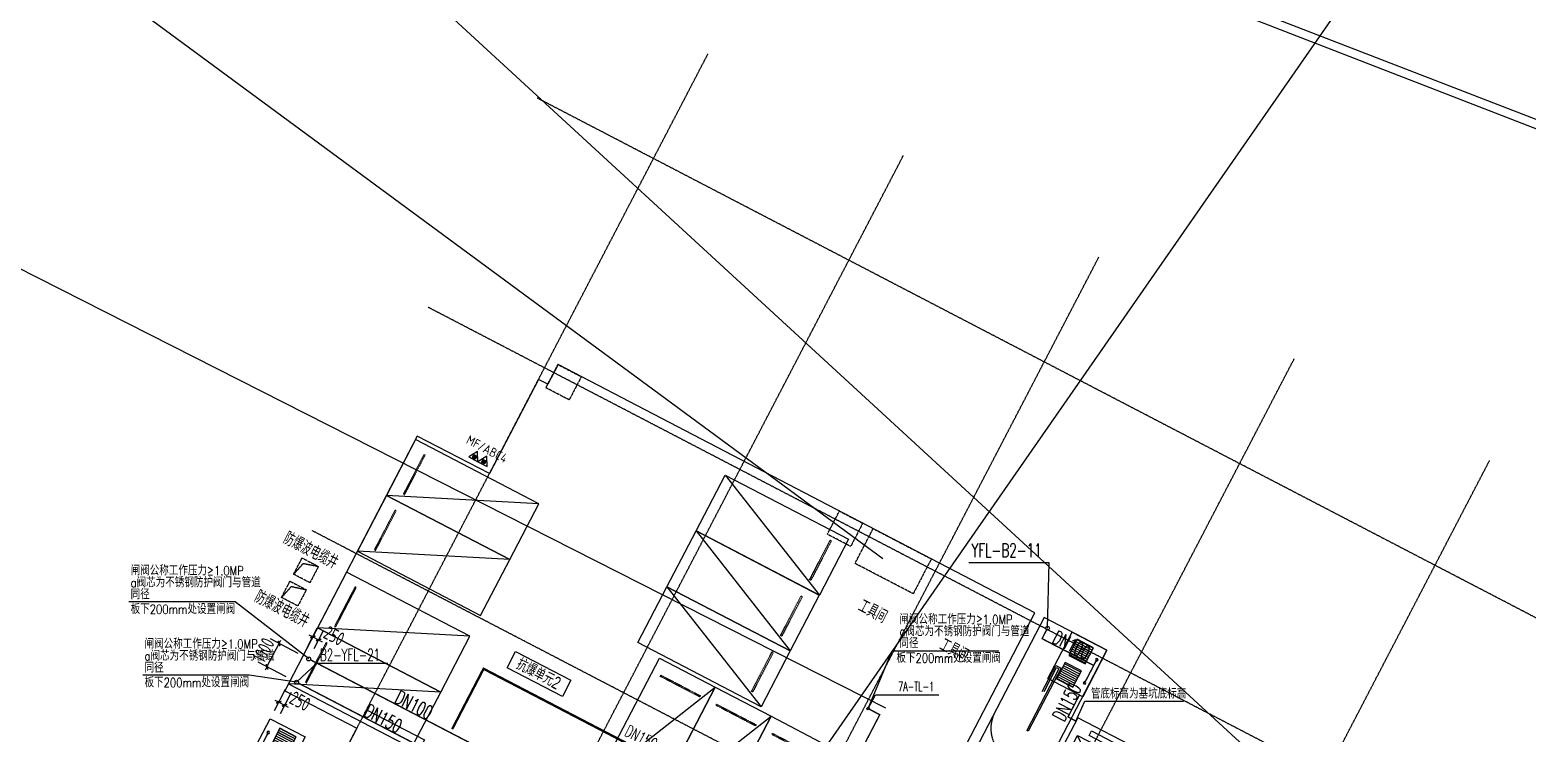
# Model space of a CAD drawing. Extents: x -1466470 to 922624, y -511729 to 590125.
# Drawn here: x -188944 to -131851, y 248054 to 274873 of the extents above; entities that cross this region are included whole.
import ezdxf
from ezdxf.xclip import XClip

# ---------------------------------------------------------------- set-up
doc = ezdxf.new("R2010")
doc.units = 0
doc.header["$LTSCALE"] = 10
doc.header["$MEASUREMENT"] = 0
doc.header["$XCLIPFRAME"] = 2
for name, pattern in [('104-7 B2核心筒$0$DASH', [0.35, 0.25, -0.1]), ('X-104 B2平面$0$CENTER', [2, 1.25, -0.25, 0.25, -0.25]), ('X-104 B2平面$0$DOTE', [2.42, 2, -0.2, 0.02, -0.2]), ('X-104 B2平面$1$DASH', [0.35, 0.25, -0.1]), ('梯段6、7$0$DASH', [0.35, 0.25, -0.1])]:
    doc.linetypes.add(name, pattern=pattern)
for name, color, linetype in [('104-7 B2核心筒$0$A-E_电梯', 171, 'Continuous'), ('104-7 B2核心筒$0$A-TECH_结构', 21, 'Continuous'), ('DIM_压力废', 3, 'Continuous'), ('DIM_通气', 3, 'Continuous'), ('EQUIP_消防', 7, 'Continuous'), ('PIPE-压力废', 31, 'TG_YF'), ('PIPE-废水', 31, 'TG_F'), ('PIPE-消防', 1, 'Continuous'), ('PIPE-给水', 3, 'TG_J'), ('PIPE-通气', 3, 'TG_T'), ('TEXT_压力废', 7, 'Continuous'), ('TEXT_废水', 7, 'Continuous'), ('TEXT_消防', 7, 'Continuous'), ('TEXT_给水', 7, 'Continuous'), ('TWT_DIM', 3, 'Continuous'), ('TWT_LEAD', 3, 'Continuous'), ('VPIPE-压力废', 31, 'Continuous'), ('VPIPE-给水', 3, 'Continuous'), ('VPIPE-通气', 3, 'Continuous'), ('X-104 B2平面$0$02-TEXT_房间', 7, 'Continuous'), ('X-104 B2平面$0$A-I_车位', 9, 'Continuous'), ('X-104 B2平面$0$A_AXIS-轴线', 9, 'X-104 B2平面$0$DOTE'), ('X-104 B2平面$0$看线', 241, 'Continuous'), ('X-104 B2平面$0$集水坑&', 6, 'Continuous'), ('X-104 B2平面$1$集水坑&', 7, 'Continuous'), ('梯段6、7$0$A-E_楼梯', 171, 'Continuous')]:
    doc.layers.add(name, color=color, linetype=linetype)
for name, color, linetype, plot in [('X-104 B2平面$0$04-不打印_辅助线', 165, 'Continuous', False), ('X-104 B2平面$0$04-不打印_面积', 5, 'Continuous', False), ('X-104 B2平面$1$DIM_MODI', 6, 'Continuous', False)]:
    doc.layers.add(name, color=color, linetype=linetype, plot=plot)
doc.styles.add('_TCH_DIM_T3', font='ROS1', dxfattribs={"width": 0.8, "bigfont": 'JD'})
doc.styles.add('_TWT_PIPEDN', font='SIMPLEX', dxfattribs={"width": 0.8, "height": 3.5, "bigfont": 'HZTXT'})
doc.styles.add('_TWT_SERIAL', font='COMPLEX', dxfattribs={"width": 0.8, "height": 3.5, "bigfont": 'HZTXT'})
doc.styles.get("Standard").update_dxf_attribs({"font": 'gbenor.shx', "bigfont": 'gbcbig.shx'})
doc.styles.add('TG_LINETYPE', font='romans2.shx', dxfattribs={"width": 0.8, "height": 3, "bigfont": 'hzdf2.shx'})
doc.styles.add('X-104 B2平面$0$_TCH_SPACE', font='ros.shx', dxfattribs={"width": 0.75, "height": 5, "bigfont": 'jd.shx'})
doc.linetypes.add('TG_F', pattern='A,2,-0.3,["F",TG_LINETYPE,S=0.1,R=0,X=-0.23,Y=-0.15],0', length=2.3)
doc.linetypes.add('TG_J', pattern='A,2,-0.3,["J",TG_LINETYPE,S=0.1,R=0,X=-0.23,Y=-0.15],0', length=2.3)
doc.linetypes.add('TG_T', pattern='A,2,-0.3,["T",TG_LINETYPE,S=0.1,R=0,X=-0.23,Y=-0.15],0', length=2.3)
doc.linetypes.add('TG_XH', pattern='A,5,-0.6,["XH",TG_LINETYPE,S=0.1,R=0,X=-0.52,Y=-0.15],0', length=5.6)
doc.linetypes.add('TG_YF', pattern='A,2,-0.6,["YF",TG_LINETYPE,S=0.1,R=0,X=-0.52,Y=-0.15],0', length=2.6)
doc.dimstyles.new('_TWT_ARCH&&150', dxfattribs={"dimtxt": 525, "dimasz": 150, "dimexe": 375, "dimexo": 450, "dimgap": 150, "dimtad": 1, "dimdec": 0, "dimzin": 0, "dimdsep": 46, "dimtxsty": '_TCH_DIM_T3', "dimblk": 'ARCHTICK', "dimcen": 0.09, "dimclrt": 7, "dimazin": 2, "dimtfac": 1, "dimtdec": 0, "dimtix": 1, "dimtmove": 2, "dimatfit": 3, "dimfxl": 1, "dimtolj": 1, "dimtzin": 0, "dimarcsym": 0})
pattern_1 = [(180, (350, -250), (-7e-15, -79.375), [])]

# ---------------------------------------------------------------- blocks, each defined once
blk = doc.blocks.new('A-电梯2623')
for p, q in [((-575, 1900), (-575, 2100)), ((-575, 2100), (625, 2100)), ((625, 1900), (-575, 1900)), ((625, 2100), (625, 1900)), ((-975, 200), (-975, 1700)), ((-975, 1700), (1025, 1700)), ((1025, 1700), (-975, 200)), ((1025, 200), (-975, 1700)), ((1025, 1700), (1025, 200)), ((1025, 200), (-975, 200))]:
    blk.add_line(p, q)
for points in [[(-1275, 0), (1325, 0), (1325, 2300), (-1275, 2300)], [(-625, 38), (-625, 59), (-18, 59), (-18, 38)], [(68, 38), (68, 59), (675, 59), (675, 38)]]:
    blk.add_lwpolyline(points, close=True)
blk = doc.blocks.new('梯段6、7')
at = {"color": 8, "linetype": '梯段6、7$0$DASH'}
for centre, radius, start, end in [((49800, 3400), 1350, 0, 180), ((49800, -6700), 1350, 0, 180), ((49800, -9820), 1350, 180, 0), ((49800, -16500), 1350, 0, 180), ((49800, -19820), 1350, 180, 0), ((20965, -27260), 1650, 0, 180), ((49800, -27020), 1350, 0, 180), ((20965, -29600), 1650, 180, 0), ((49800, -29880), 1350, 180, 0), ((49800, -57378), 1350, 0, 180), ((20965, -58198), 1650, 0, 180), ((49800, -59458), 1350, 180, 0), ((20965, -60358), 1650, 180, 0), ((49800, -67528), 1350, 0, 180), ((20965, -68018), 1650, 0, 180), ((49800, -70128), 1350, 180, 0), ((20965, -70358), 1650, 180, 0), ((49800, -79978), 1350, 180, 0)]:
    blk.add_arc(centre, radius, start, end, dxfattribs=at)
at = {"layer": 'Defpoints'}
for points in [[(44800, 6850), (54800, 6850), (54800, -3150), (44800, -3150)], [(51150, 4950), (48450, 4950), (48450, -1150), (51150, -1150)], [(44800, -3150), (54800, -3150), (54800, -13150), (44800, -13150)], [(51150, -5150), (48450, -5150), (48450, -11250), (51150, -11250)], [(44800, -13150), (54800, -13150), (54800, -23150), (44800, -23150)], [(51150, -15150), (48450, -15150), (48450, -21250), (51150, -21250)], [(15665, -23150), (25665, -23150), (25665, -33150), (15665, -33150)], [(44800, -23150), (54800, -23150), (54800, -33150), (44800, -33150)], [(19315, -24850), (22615, -24850), (22615, -31250), (19315, -31250)], [(48450, -25150), (51150, -25150), (51150, -31250), (48450, -31250)], [(15665, -53908), (25665, -53908), (25665, -63908), (15665, -63908)], [(44800, -53908), (54800, -53908), (54800, -63908), (44800, -63908)], [(19315, -55608), (22615, -55608), (22615, -62008), (19315, -62008)], [(51150, -55908), (48450, -55908), (48450, -62008), (51150, -62008)], [(15665, -63908), (25665, -63908), (25665, -73908), (15665, -73908)], [(44800, -63908), (54800, -63908), (54800, -73908), (44800, -73908)], [(19315, -65608), (22615, -65608), (22615, -72008), (19315, -72008)], [(51150, -65908), (48450, -65908), (48450, -72008), (51150, -72008)], [(15665, -73908), (25665, -73908), (25665, -83908), (15665, -83908)], [(44800, -73908), (54800, -73908), (54800, -83908), (44800, -83908)], [(19315, -75608), (22615, -75608), (22615, -82008), (19315, -82008)], [(51150, -75908), (48450, -75908), (48450, -82008), (51150, -82008)]]:
    blk.add_lwpolyline(points, close=True, dxfattribs=at)
for points in [[(47328, -61608), (52128, -61608)], [(47328, -71608), (52128, -71608)], [(47328, -81608), (52128, -81608)]]:
    blk.add_lwpolyline(points, dxfattribs=at)
at = {"layer": '梯段6、7$0$A-E_楼梯'}
for p, q in [((49850, -16500), (49750, -16500)), ((49750, -16700), (49750, -16500)), ((49850, -18517), (49850, -16500)), ((49850, -16500), (51150, -16500)), ((49910, -16700), (49910, -16500)), ((49910, -16500), (51150, -16500)), ((49850, -16760), (51150, -16760)), ((49850, -17020), (51150, -17020)), ((51150, -17893), (51150, -16700)), ((49850, -17280), (51150, -17280)), ((49850, -17540), (51150, -17540)), ((49850, -17800), (51150, -17800)), ((49850, -18060), (50801, -18060)), ((49850, -18517), (50409, -18248)), ((50429, -18350), (50396, -18174)), ((50396, -18174), (50588, -18362)), ((50553, -18179), (51150, -17893)), ((50588, -18362), (50553, -18179)), ((50573, -18281), (51150, -18003)), ((50616, -18260), (51150, -18260)), ((51150, -19820), (51150, -18003)), ((49850, -18320), (50259, -18320)), ((49850, -18627), (50429, -18350)), ((49850, -19820), (49850, -18627)), ((49850, -18780), (51150, -18780)), ((50074, -18520), (51150, -18520)), ((49850, -19040), (51150, -19040)), ((49850, -19300), (51150, -19300)), ((49750, -19820), (49853, -19820)), ((49850, -19560), (51150, -19560)), ((49850, -19820), (51150, -19820)), ((49750, -27020), (49850, -27020)), ((65868, -53275), (106225, -53275)), ((66772, -53643), (68592, -54825)), ((66707, -53743), (68846, -55133)), ((66839, -56653), (68977, -55263)), ((65910, -56514), (63784, -56514)), ((66542, -56514), (65910, -56514)), ((66572, -56634), (63784, -56634)), ((66542, -56677), (68846, -58173)), ((66772, -56683), (68592, -57865)), ((66802, -59525), (64634, -59525)), ((66792, -59525), (106225, -59525)), ((49690, -78442), (49690, -77318)), ((49690, -77318), (49910, -77318)), ((49750, -78418), (49750, -77378)), ((49750, -77378), (49850, -77378)), ((49850, -77378), (49850, -80038)), ((49910, -77318), (49910, -80038)), ((48450, -80108), (48450, -80048)), ((49910, -80038), (49850, -80038))]:
    blk.add_line(p, q, dxfattribs=at)
for points in [[(49690, -19880), (49910, -19880), (49910, -16440), (49690, -16440), (49690, -19880)], [(49690, -29360), (49690, -26960), (49910, -26960), (49910, -29880)], [(51150, -29880), (51150, -29620)], [(66542, -53444), (66542, -53275), (66154, -53275)], [(66542, -53305), (66542, -53705), (66342, -53705), (66342, -53305)], [(68882, -54964), (68882, -54795), (68622, -54795), (68622, -54626), (68362, -54626), (68362, -54457), (68102, -54457), (68102, -54288), (67842, -54288), (67842, -54119), (67582, -54119), (67582, -53950), (67322, -53950), (67322, -53781), (67062, -53781), (67062, -53613), (66802, -53613), (66802, -53444), (66542, -53444)], [(68852, -54964), (68852, -54825), (68592, -54825), (68592, -54656), (68332, -54656), (68332, -54487), (68072, -54487), (68072, -54318), (67812, -54318), (67812, -54149), (67552, -54149), (67552, -53980), (67292, -53980), (67292, -53811), (67032, -53811), (67032, -53643), (66772, -53643), (66772, -53474), (66542, -53474)], [(66802, -56484), (66802, -56315), (67062, -56315), (67062, -56146), (67322, -56146), (67322, -55977), (67582, -55977), (67582, -55808), (67842, -55808), (67842, -55640), (68102, -55640), (68102, -55471), (68362, -55471), (68362, -55302), (68622, -55302), (68622, -55133), (68882, -55133), (68882, -54964), (69142, -54964)], [(66832, -56484), (66832, -56345), (67092, -56345), (67092, -56176), (67352, -56176), (67352, -56007), (67612, -56007), (67612, -55838), (67872, -55838), (67872, -55670), (68132, -55670), (68132, -55501), (68392, -55501), (68392, -55332), (68652, -55332), (68652, -55163), (68912, -55163), (68912, -54994), (69142, -54994)], [(69112, -54994), (69112, -55394), (68912, -55394), (68912, -54994)], [(68882, -58004), (68882, -57835), (68622, -57835), (68622, -57667), (68362, -57667), (68362, -57498), (68102, -57498), (68102, -57329), (67842, -57329), (67842, -57160), (67582, -57160), (67582, -56991), (67322, -56991), (67322, -56822), (67062, -56822), (67062, -56653), (66802, -56653), (66802, -56484), (66542, -56484)], [(68852, -58004), (68852, -57865), (68592, -57865), (68592, -57697), (68332, -57697), (68332, -57528), (68072, -57528), (68072, -57359), (67812, -57359), (67812, -57190), (67552, -57190), (67552, -57021), (67292, -57021), (67292, -56852), (67032, -56852), (67032, -56683), (66772, -56683), (66772, -56514), (66542, -56514)], [(66772, -56514), (66772, -56914), (66572, -56914), (66572, -56514)], [(66802, -59525), (66802, -59356), (67062, -59356), (67062, -59187), (67322, -59187), (67322, -59018), (67582, -59018), (67582, -58849), (67842, -58849), (67842, -58680), (68102, -58680), (68102, -58511), (68362, -58511), (68362, -58342), (68622, -58342), (68622, -58173), (68882, -58173), (68882, -58004), (69142, -58004)]]:
    blk.add_lwpolyline(points, dxfattribs=at)
for p in [(66792, -53444), (66792, -53613), (66792, -53781), (66792, -53950), (66792, -54119), (66792, -54288), (66792, -54457), (66792, -54626), (66792, -54795), (66792, -54964), (66792, -55133), (66792, -55302), (66792, -55471), (66792, -55640), (66792, -55808), (66792, -55977), (66792, -56146), (66792, -56315), (66792, -56484), (66792, -56653), (66792, -56822), (66792, -56991), (66792, -57160), (66792, -57329), (66792, -57498), (66792, -57667), (66792, -57835), (66792, -58004), (66792, -58173), (66792, -58342), (66792, -58511), (66792, -58680), (66792, -58849), (66792, -59018), (66792, -59187), (66792, -59356)]:
    blk.add_point(p, dxfattribs=at)
blk = doc.blocks.new('104-7 B2核心筒')
at = {"layer": '104-7 B2核心筒$0$A-TECH_结构', "linetype": '104-7 B2核心筒$0$DASH'}
blk.add_line((400, 19549), (400, 18750), dxfattribs=at)
ref = blk.add_blockref('梯段6、7', (-27150, 95458))
XClip(ref).set_block_clipping_path([(48450.0031136754, -81608.1299662268), (51150.0038543929, -75908.1299662268)])
at = {"layer": '104-7 B2核心筒$0$A-E_电梯'}
blk.add_blockref('A-电梯2623', (25475, 14450), dxfattribs=at)
blk = doc.blocks.new('X-104 B2平面$0$jgfd')
blk.add_lwpolyline([(5300, -1200), (0, -1200), (0, 1200), (5300, 1200), (5300, -1200), (0, 1200)])
at = {"linetype": 'X-104 B2平面$1$DASH', "ltscale": 0.001}
blk.add_lwpolyline([(550, -850), (550, 850), (600, 850), (600, -850)], close=True, dxfattribs=at)
blk = doc.blocks.new('X-104 B2平面$1$12ddddddj')
at = {"layer": 'X-104 B2平面$1$集水坑&', "linetype": 'Continuous'}
h = blk.add_hatch(dxfattribs=at)
h.set_pattern_fill('ANSI31', color=256, scale=50, angle=135)
h.set_pattern_definition(pattern_1)
h.paths.add_polyline_path([(3014056, 294593), (3014756, 294593), (3014756, 293893), (3014056, 293893)])
h.paths.add_polyline_path([(3014056, 293593), (3014756, 293593), (3014756, 292893), (3014056, 292893)])
for points in [[(3015056, 294743), (3013556, 294743), (3013556, 292743), (3015056, 292743)], [(3014056, 294593), (3014756, 294593), (3014756, 293893), (3014056, 293893)], [(3014056, 293593), (3014756, 293593), (3014756, 292893), (3014056, 292893)]]:
    blk.add_lwpolyline(points, close=True, dxfattribs=at)
for centre in [(3013736, 294243), (3013736, 293243)]:
    blk.add_circle(centre, 50, dxfattribs=at)
blk = doc.blocks.new('104 轴线')
for p, q in [((-162502, 81623), (-103332, 195290)), ((854, 135981), (-109845, 193607)), ((-155052, 77745), (-95881, 191411)), ((-147601, 73866), (-88430, 187532)), ((-25299, 139449), (-114000, 185624)), ((-140150, 69987), (-80979, 183654)), ((-92783, 142787), (-73528, 179775)), ((-44634, 138691), (-118433, 177109))]:
    blk.add_line(p, q)
blk = doc.blocks.new('X-104 B2平面')
at = {"layer": 'X-104 B2平面$0$02-TEXT_房间'}
blk.add_lwpolyline([(19606, 257187), (21713, 256091), (21389, 255470), (19283, 256567), (19606, 257187)], dxfattribs=at)
at = {"layer": 'X-104 B2平面$0$04-不打印_辅助线'}
blk.add_lwpolyline([(35830, 251791), (39408, 258664), (21225, 268131), (20833, 267377), (20478, 267562), (18607, 263969), (15858, 265400), (10801, 255687), (13551, 254256), (12028, 251329)], dxfattribs=at)
at = {"layer": 'X-104 B2平面$0$04-不打印_面积', "color": 250}
blk.add_line((-114405, 369837), (33605, 260727), dxfattribs=at)
blk.add_lwpolyline([(8144, 220040), (87941, 334854), (105556, 334854)], dxfattribs=at)
at = {"layer": 'X-104 B2平面$0$看线', "linetype": 'X-104 B2平面$1$DASH'}
for points in [[(11466, 260753), (12087, 260430), (11763, 259809), (11142, 260132)], [(11004, 259866), (11625, 259543), (11302, 258922), (10681, 259245)]]:
    blk.add_lwpolyline(points, close=True, dxfattribs=at)
for points in [[(11142, 260132), (11515, 260547), (12087, 260430)], [(10681, 259245), (11057, 259667), (11625, 259543)]]:
    blk.add_lwpolyline(points, dxfattribs=at)
at = {"layer": 'X-104 B2平面$1$DIM_MODI'}
blk.add_lwpolyline([(54191, 247321), (-104357, 393184)], dxfattribs=at)
at = {"layer": 'X-104 B2平面$1$DIM_MODI', "color": 3}
for points in [[(33720, 255028), (-230811, 389302)], [(107086, 258289), (-230811, 389302), (118923, 254142)]]:
    blk.add_lwpolyline(points, dxfattribs=at)
at = {"layer": 'X-104 B2平面$1$集水坑&', "linetype": 'X-104 B2平面$1$DASH'}
for points in [[(21225, 268130), (22112, 267669), (21650, 266782), (20763, 267243)], [(31958, 262543), (32845, 262081), (32383, 261194), (31496, 261656)]]:
    blk.add_lwpolyline(points, close=True, dxfattribs=at)
blk.add_lwpolyline([(33244, 261874), (35461, 260719), (34769, 259389), (32551, 260543), (33244, 261874)], dxfattribs=at)
at = {"layer": 'X-104 B2平面$1$集水坑&', "linetype": 'Continuous'}
blk.add_lwpolyline([(13921, 254966), (16138, 253811), (14291, 250263), (12074, 251417)], dxfattribs=at)
at = {"linetype": 'X-104 B2平面$0$CENTER', "rotation": 332.5001227492888}
blk.add_blockref('104-7 B2核心筒', (11843, 250975), dxfattribs=at)
at = {"layer": 'X-104 B2平面$0$A-I_车位', "xscale": -1, "rotation": 152.500000000127}
for p in [(15235, 264203), (14126, 262074), (12603, 259147), (11494, 257019)]:
    blk.add_blockref('X-104 B2平面$0$jgfd', p, dxfattribs=at)
at = {"layer": 'X-104 B2平面$0$A-I_车位'}
for p, rotation in [((31744, 260400), 152.49997225077), ((30635, 258271), 152.49997225077), ((29527, 256142), 152.49997225077), ((26155, 256377), 242.5000000001566), ((28283, 255269), 242.5000000001566), ((30412, 254160), 242.5000000001566)]:
    blk.add_blockref('X-104 B2平面$0$jgfd', p, dxfattribs=dict(at, rotation=rotation))
at = {"layer": 'X-104 B2平面$0$A_AXIS-轴线', "rotation": 7.045863037328646e-07}
blk.add_blockref('104 轴线', (130274, 84690), dxfattribs=at)
at = {"layer": 'X-104 B2平面$1$集水坑&', "linetype": 'Continuous', "xscale": -1, "rotation": 332.5001152453786}
blk.add_blockref('X-104 B2平面$1$12ddddddj', (2579122, -1395707), dxfattribs=at)
at = {"layer": 'X-104 B2平面$1$集水坑&', "color": 1, "linetype": 'Continuous', "xscale": -1, "rotation": 152.5000000001351}
blk.add_blockref('X-104 B2平面$1$12ddddddj', (-2527636, 1905794), dxfattribs=at)
at = {"layer": 'X-104 B2平面$0$02-TEXT_房间', "color": 1, "style": 'X-104 B2平面$0$_TCH_SPACE', "width": 0.75}
for p in [(10695, 261330), (9595, 259100)]:
    blk.add_text('防爆波电缆井', height=520.9, rotation=332.5, dxfattribs=at).set_placement(p)
at = {"layer": 'X-104 B2平面$0$02-TEXT_房间', "style": 'X-104 B2平面$0$_TCH_SPACE', "width": 0.75}
for s, height, p in [('工具间', 520.9, (32618, 258750)), ('工具间', 520.9, (35719, 257268)), ('抗爆单元2', 482.2, (19584, 256544))]:
    blk.add_text(s, height=height, rotation=332.5, dxfattribs=at).set_placement(p)
blk = doc.blocks.new('X-104 B2平面$0$12ddddddj')
at = {"layer": 'X-104 B2平面$0$集水坑&', "linetype": 'Continuous'}
h = blk.add_hatch(dxfattribs=at)
h.set_pattern_fill('ANSI31', color=256, scale=50, angle=135)
h.set_pattern_definition(pattern_1)
h.paths.add_polyline_path([(3014056, 294593), (3014756, 294593), (3014756, 293893), (3014056, 293893)])
h.paths.add_polyline_path([(3014056, 293593), (3014756, 293593), (3014756, 292893), (3014056, 292893)])
for points in [[(3015056, 294743), (3013556, 294743), (3013556, 292743), (3015056, 292743)], [(3014056, 294593), (3014756, 294593), (3014756, 293893), (3014056, 293893)], [(3014056, 293593), (3014756, 293593), (3014756, 292893), (3014056, 292893)]]:
    blk.add_lwpolyline(points, close=True, dxfattribs=at)
for centre in [(3013736, 294243), (3013736, 293243)]:
    blk.add_circle(centre, 50, dxfattribs=at)
blk = doc.blocks.new('$TWTSYS$00000546')
h = blk.add_hatch()
h.set_pattern_fill('ANSI31', color=256, scale=200, style=0)
h.set_pattern_definition([(45, (-38543.802, -6670.83), (-17.67767, 17.67767), [])])
h.paths.add_polyline_path([(-65, 174), (65, 174), (65, 44), (-65, 44)])
for points in [[(0, 344), (-198, 0), (198, 0)], [(-65, 174), (65, 174), (65, 44), (-65, 44)]]:
    blk.add_lwpolyline(points, close=True)
blk = doc.blocks.new('_ArchTick')
at = {"color": 0, "linetype": 'ByBlock', "const_width": 0.4}
blk.add_lwpolyline([(-0.5, -0.5), (0.5, 0.5)], dxfattribs=at)
blk = doc.blocks.new('*D108')
at = {"layer": 'Defpoints', "color": 0, "transparency": 16777216}
for p in [(-179442, 251469), (-178314, 250882), (-178776, 249995)]:
    blk.add_point(p, dxfattribs=at)
at = {"layer": 'TWT_DIM', "color": 0, "lineweight": -2, "transparency": 16777216}
for p, q in [((-179904, 250582), (-179442, 251469)), ((-178713, 251090), (-179774, 251643)), ((-179442, 251469), (-179373, 251602)), ((-179175, 250203), (-180236, 250756)), ((-179904, 250582), (-179973, 250449))]:
    blk.add_line(p, q, dxfattribs=at)
at = {"layer": 'TWT_DIM', "color": 0, "lineweight": -2, "transparency": 16777216, "xscale": 150, "yscale": 150, "zscale": 150}
for p, rotation in [((-179442, 251469), 242.500000000128), ((-179904, 250582), 62.50000000012799)]:
    blk.add_blockref('_ArchTick', p, dxfattribs=dict(at, rotation=rotation))
at = {"layer": 'TWT_DIM', "color": 7, "transparency": 16777216, "insert": (-180039, 251216), "char_height": 525, "attachment_point": 5, "rotation": 62.5, "style": '_TCH_DIM_T3'}
blk.add_mtext('\\A1;1000', dxfattribs=at)
blk = doc.blocks.new('*D135')
at = {"layer": 'Defpoints', "color": 0, "transparency": 16777216}
for p in [(-178998, 250111), (-178776, 249995), (-179234, 249115)]:
    blk.add_point(p, dxfattribs=at)
at = {"layer": 'TWT_DIM', "color": 0, "lineweight": -2, "transparency": 16777216}
for p, q in [((-179206, 249712), (-179629, 248898)), ((-178984, 249596), (-179408, 248782)), ((-179456, 249230), (-179589, 249300)), ((-179456, 249230), (-179234, 249115)), ((-179234, 249115), (-179101, 249046))]:
    blk.add_line(p, q, dxfattribs=at)
at = {"layer": 'TWT_DIM', "color": 0, "lineweight": -2, "transparency": 16777216, "xscale": 150, "yscale": 150, "zscale": 150}
for p, rotation in [((-179456, 249230), 332.5000000001266), ((-179234, 249115), 152.5000000001266)]:
    blk.add_blockref('_ArchTick', p, dxfattribs=dict(at, rotation=rotation))
at = {"layer": 'TWT_DIM', "color": 7, "transparency": 16777216, "insert": (-178643, 249272), "char_height": 525, "attachment_point": 5, "rotation": 332.5, "style": '_TCH_DIM_T3'}
blk.add_mtext('\\A1;250', dxfattribs=at)
blk = doc.blocks.new('*D136')
at = {"layer": 'Defpoints', "color": 0, "transparency": 16777216}
for p in [(-177936, 251608), (-178536, 250998), (-178314, 250882)]:
    blk.add_point(p, dxfattribs=at)
at = {"layer": 'TWT_DIM', "color": 0, "lineweight": -2, "transparency": 16777216}
for p, q in [((-178328, 251397), (-177985, 252056)), ((-178158, 251724), (-178291, 251793)), ((-178106, 251282), (-177763, 251941)), ((-178158, 251724), (-177936, 251608)), ((-177936, 251608), (-177803, 251539))]:
    blk.add_line(p, q, dxfattribs=at)
at = {"layer": 'TWT_DIM', "color": 0, "lineweight": -2, "transparency": 16777216, "xscale": 150, "yscale": 150, "zscale": 150}
for p, rotation in [((-178158, 251724), 332.5000000001297), ((-177936, 251608), 152.5000000001297)]:
    blk.add_blockref('_ArchTick', p, dxfattribs=dict(at, rotation=rotation))
at = {"layer": 'TWT_DIM', "color": 7, "transparency": 16777216, "insert": (-177345, 251765), "char_height": 525, "attachment_point": 5, "rotation": 332.5, "style": '_TCH_DIM_T3'}
blk.add_mtext('\\A1;250', dxfattribs=at)

msp = doc.modelspace()

# ---------------------------------------------------------------- hatches: boundary and pattern name
at = {"layer": 'PIPE-压力废', "linetype": 'TG_YF'}
for points in [[(-150347.1, 251656.1), (-150370.4, 251668.3), (-150382.5, 251645)], [(-150347.1, 251656.1), (-150359.2, 251632.8), (-150382.5, 251645)]]:
    msp.add_hatch(color=256, dxfattribs=at).paths.add_polyline_path(points)
at = {"layer": 'PIPE-废水', "linetype": 'TG_F'}
for points in [[(-149355.8, 248673.5), (-149379.1, 248685.7), (-149390.9, 248662.9)], [(-149355.8, 248673.5), (-149368.5, 248650.5), (-149390.9, 248662.9)]]:
    msp.add_hatch(color=256, dxfattribs=at).paths.add_polyline_path(points)
at = {"layer": 'PIPE-消防', "linetype": 'TG_XH'}
for points in [[(-171644.5, 250506.4), (-171684.4, 250527.1), (-171663.6, 250567.1)], [(-171644.5, 250506.4), (-171623.7, 250546.3), (-171663.6, 250567.1)]]:
    msp.add_hatch(color=256, dxfattribs=at).paths.add_polyline_path(points)
at = {"layer": 'PIPE-通气', "linetype": 'TG_T'}
msp.add_hatch(color=256, dxfattribs=at).paths.add_polyline_path([(-156535.1, 248755.7), (-156523, 248778.9), (-156499.7, 248766.8)])
at = {"layer": 'PIPE-通气'}
msp.add_hatch(color=256, dxfattribs=at).paths.add_polyline_path([(-156535.1, 248755.7), (-156511.8, 248743.5), (-156499.7, 248766.8)])

# ---------------------------------------------------------------- linework, layer by layer
at = {"layer": 'DIM_压力废'}
for p, q in [((-150070.1, 254552.6), (-153144.2, 254552.6)), ((-150139.4, 252055.2), (-150070.1, 254552.6)), ((-178776, 249995.4), (-178003.5, 250721.5)), ((-178003.5, 250721.5), (-175298.8, 250721.5))]:
    msp.add_line(p, q, dxfattribs=at)
at = {"layer": 'DIM_通气', "color": 4}
for p, q in [((-156978.6, 248986.5, 2000), (-156702.6, 249516.7, 2000)), ((-156702.6, 249516.7, 2000), (-154282.6, 249516.7, 2000))]:
    msp.add_line(p, q, dxfattribs=at)
at = {"layer": 'PIPE-压力废', "linetype": 'TG_YF', "ltscale": 1.5, "const_width": 52.5}
for points in [[(-150347.1, 251656.1), (-150174, 251988.6)], [(-150347.1, 251656.1), (-148377.9, 250631)], [(-148724.2, 249965.7), (-148377.9, 250631)], [(-148377.9, 250631), (-148262.4, 250852.7)], [(-180084.8, 247632.8), (-179853.9, 248076.3)]]:
    msp.add_lwpolyline(points, dxfattribs=at)
at = {"layer": 'PIPE-压力废', "ltscale": 1.5, "const_width": 52.5}
msp.add_lwpolyline([(-178709.5, 249960.8), (-172433.6, 246693.8)], dxfattribs=at)
at = {"layer": 'PIPE-废水', "linetype": 'TG_F', "ltscale": 1.5, "const_width": 52.5}
for points in [[(-149355.8, 248673.5), (-148910.3, 249529.3)], [(-149355.8, 248673.5), (-149054.8, 248507.7)]]:
    msp.add_lwpolyline(points, dxfattribs=at)
at = {"layer": 'PIPE-消防', "linetype": 'TG_XH', "ltscale": 1.5, "const_width": 90}
for points in [[(-171644.5, 250506.4), (-172843.3, 248203.5)], [(-171644.5, 250506.4), (-163780.1, 246412.4)]]:
    msp.add_lwpolyline(points, dxfattribs=at)
at = {"layer": 'PIPE-给水', "color": 6, "linetype": 'TG_J', "ltscale": 1.5, "const_width": 52.5}
msp.add_lwpolyline([(-178247.7, 250847.8), (-170552.8, 246842.1)], dxfattribs=at)
at = {"layer": 'PIPE-通气', "linetype": 'TG_T', "ltscale": 1.5, "const_width": 52.5}
msp.add_lwpolyline([(-156912.1, 248951.9), (-156535.1, 248755.7)], dxfattribs=at)
at = {"layer": 'PIPE-通气', "ltscale": 1.5, "const_width": 52.5}
msp.add_lwpolyline([(-160700.1, 240754.9), (-156535.1, 248755.7)], dxfattribs=at)
at = {"layer": 'TWT_LEAD'}
for p, q in [((-181113.1, 253056), (-185174.1, 253056)), ((-178314.2, 250882.4), (-181113.1, 253056)), ((-178314.2, 250882.4), (-181113.1, 253056)), ((-156978.6, 248986.5), (-156060.4, 251192.8)), ((-156978.6, 248986.5), (-156060.4, 251192.8)), ((-156060.4, 251192.8), (-151999.4, 251192.8)), ((-180582.9, 250260.5), (-184643.9, 250260.5)), ((-178776, 249995.4), (-180582.9, 250260.5)), ((-178776, 249995.4), (-180582.9, 250260.5)), ((-149054.8, 248507.7), (-148721.7, 249268.7)), ((-149054.8, 248507.7), (-148721.7, 249268.7)), ((-148721.7, 249268.7), (-144951.2, 249268.7))]:
    msp.add_line(p, q, dxfattribs=at)
at = {"layer": 'VPIPE-压力废', "linetype": 'Continuous'}
for centre in [(-150139.4, 252055.2), (-178776, 249995.4)]:
    msp.add_circle(centre, 75, dxfattribs=at)
at = {"layer": 'VPIPE-给水', "linetype": 'Continuous'}
msp.add_circle((-178314.2, 250882.4), 75, dxfattribs=at)
at = {"layer": 'VPIPE-通气', "linetype": 'Continuous'}
msp.add_circle((-156978.6, 248986.5), 50, dxfattribs=at)

# ---------------------------------------------------------------- block references
msp.add_blockref('X-104 B2平面', (-190030.1, -6020))
at = {"layer": 'EQUIP_消防', "rotation": 332.5000138744801}
for p in [(-172035.7, 258493.3), (-171683.8, 258310.1)]:
    msp.add_blockref('$TWTSYS$00000546', p, dxfattribs=at)
at = {"layer": 'X-104 B2平面$0$集水坑&', "linetype": 'Continuous', "xscale": -1, "rotation": 152.4998697470556}
msp.add_blockref('X-104 B2平面$0$12ddddddj', (-2717662.5, 1899780.2), dxfattribs=at)

# ---------------------------------------------------------------- texts
at = {"layer": 'DIM_压力废', "color": 7, "style": '_TWT_SERIAL', "width": 0.64}
for s, height, p in [('YFL-B2-11', 525, (-153039.2, 254762.6)), ('B2-YFL-21', 450, (-177884.8, 250811.5))]:
    msp.add_text(s, height=height, dxfattribs=at).set_placement(p)
at = {"layer": 'DIM_通气', "color": 7, "style": '_TWT_SERIAL', "width": 0.64}
msp.add_text('7A-TL-1', height=350, dxfattribs=at).set_placement((-155835.3, 249656.7, 2000))
at = {"layer": 'TEXT_压力废', "linetype": 'TG_YF', "style": '_TWT_PIPEDN', "width": 0.64}
msp.add_text('DN100', height=525, rotation=332.49882, dxfattribs=at).set_placement((-150005.1, 251520.4))
at = {"layer": 'TEXT_压力废', "style": '_TWT_PIPEDN', "width": 0.64}
msp.add_text('DN150', height=525, rotation=332.50012, dxfattribs=at).set_placement((-176247.4, 248721.4))
at = {"layer": 'TEXT_废水', "linetype": 'TG_F', "style": '_TWT_PIPEDN', "width": 0.64}
msp.add_text('DN150', height=525, rotation=62.4991, dxfattribs=at).set_placement((-149509.9, 248458.8))
at = {"layer": 'TEXT_消防'}
msp.add_text('MF/ABC4', height=350, rotation=332.50001, dxfattribs=at).set_placement((-172342, 259117.6))
at = {"layer": 'TEXT_消防', "linetype": 'TG_XH', "style": '_TWT_PIPEDN', "width": 0.64}
msp.add_text('DN150', height=450, rotation=332.49999, dxfattribs=at).set_placement((-166299.8, 247977.8))
at = {"layer": 'TEXT_给水', "linetype": 'TG_J', "style": '_TWT_PIPEDN', "width": 0.64}
msp.add_text('DN100', height=525, rotation=332.49999, dxfattribs=at).set_placement((-175076.2, 249239.1))
at = {"layer": 'TWT_LEAD', "color": 7, "style": '_TWT_SERIAL', "width": 0.8}
for s, p in [('闸阀公称工作压力≥1.0MP', (-185104.1, 254071)), ('同径', (-185104.1, 253161)), ('a阀芯为不锈钢防护阀门与管道', (-185104.1, 253616)), ('板下200mm处设置闸阀', (-185104.1, 252601)), ('闸阀公称工作压力≥1.0MP', (-155786, 252207.8)), ('a阀芯为不锈钢防护阀门与管道', (-155786, 251752.8)), ('闸阀公称工作压力≥1.0MP', (-184573.9, 251275.5)), ('a阀芯为不锈钢防护阀门与管道', (-184573.9, 250820.5)), ('同径', (-155786, 251297.8)), ('同径', (-184573.9, 250365.5)), ('板下200mm处设置闸阀', (-155901.8, 250737.8)), ('板下200mm处设置闸阀', (-184573.9, 249805.5)), ('管底标高为基坑底标高', (-148485.3, 249373.7))]:
    msp.add_text(s, height=350, dxfattribs=at).set_placement(p)

# ---------------------------------------------------------------- dimensions: what is measured, and where the dimension line sits
at = {"layer": 'TWT_DIM'}
dim = msp.add_aligned_dim(p1=(-178776, 249995.4), p2=(-178314.2, 250882.4), distance=1271.2, text='1000', dimstyle='_TWT_ARCH&&150', dxfattribs=at)
dim.commit()
dim.dimension.update_dxf_attribs({"geometry": '*D108', "text_midpoint": (-180038.5, 251216.4)})
for base, p1, p2, picture, middle in [((-177936.4, 251608.3), (-178536, 250997.9), (-178314.2, 250882.4), '*D136', (-177344.6, 251765.3)), ((-179234.3, 249114.9), (-178997.7, 250110.9), (-178776, 249995.4), '*D135', (-178642.6, 249271.9))]:
    dim = msp.add_linear_dim(base=base, p1=p1, p2=p2, angle=332.5, text='250', dimstyle='_TWT_ARCH&&150', dxfattribs=at)
    dim.commit()
    dim.dimension.update_dxf_attribs({"geometry": picture, "text_midpoint": middle, "dimtype": 161})

doc.saveas('drawing.dxf')
